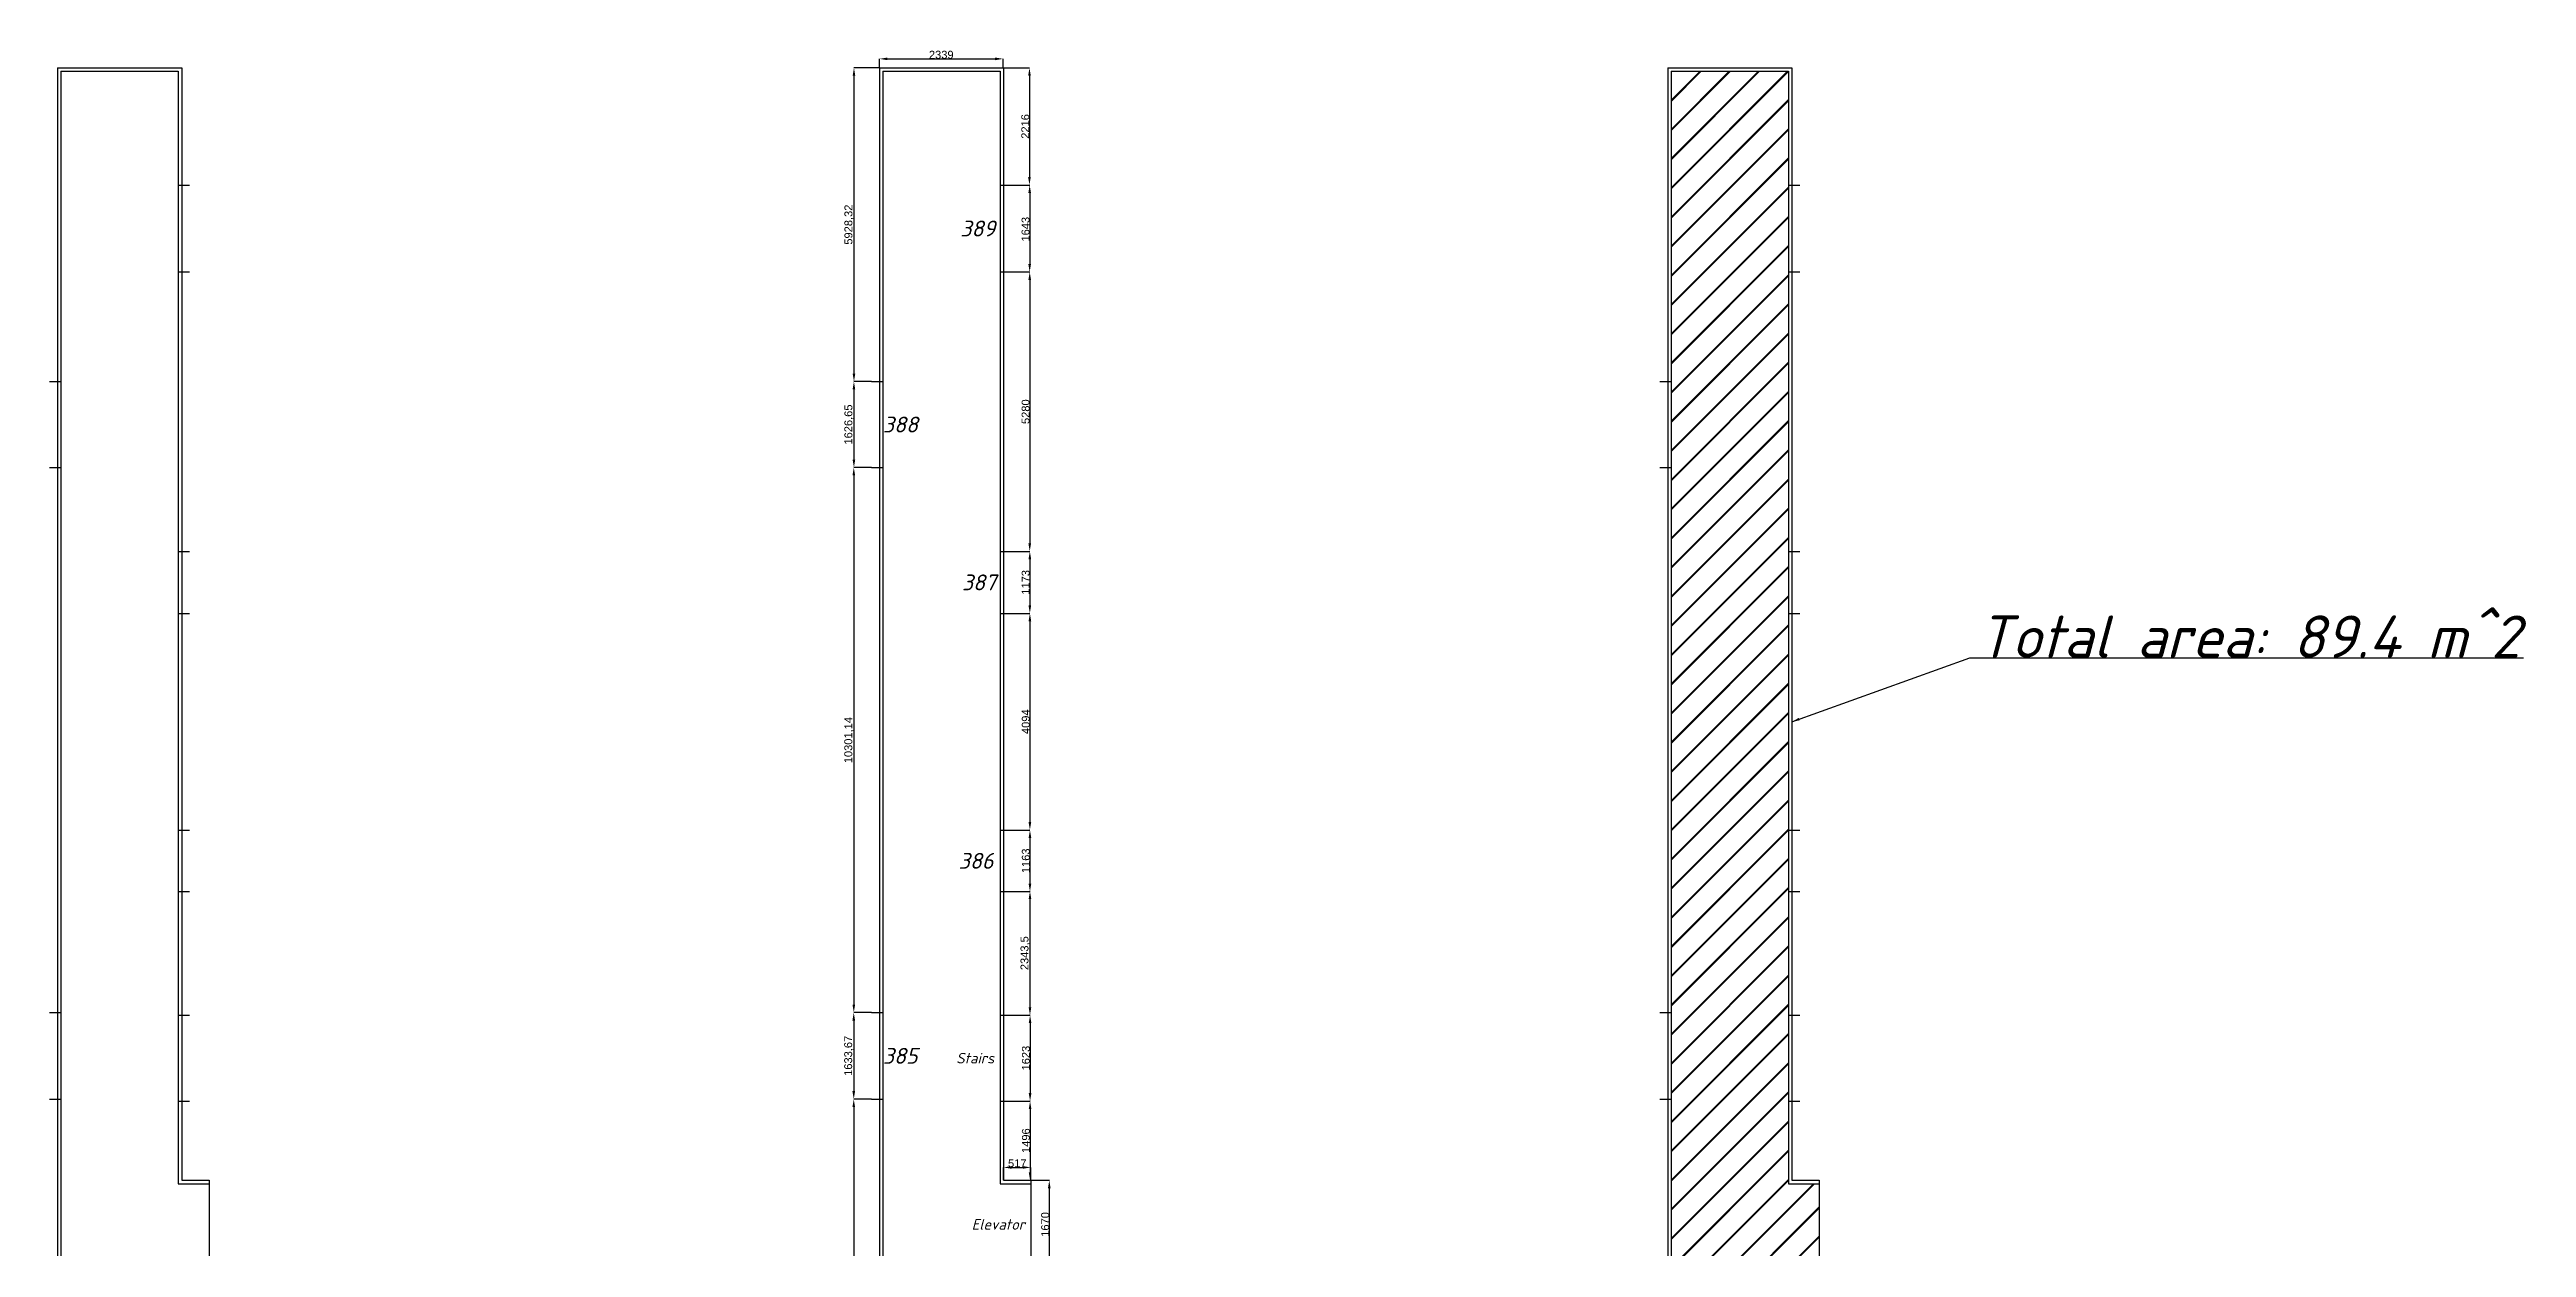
# Model space of a CAD drawing. Header units: millimetres. Extents: x 0 to 135706, y 0 to 79429.
# Drawn here: x 81998 to 128841, y 56722 to 79361 of the extents above; entities that cross this region are included whole.
import ezdxf
from ezdxf.enums import TextEntityAlignment as Align

# ---------------------------------------------------------------- set-up
doc = ezdxf.new("R2010")
doc.units = ezdxf.units.MM
doc.styles.add('GOST', font='ISOCPEUI.TTF')
doc.styles.get("Standard").update_dxf_attribs({"font": 'Arial.ttf'})
doc.dimstyles.new('Copy of ISO-25', dxfattribs={"dimtxt": 150, "dimasz": 150, "dimexe": 1.25, "dimexo": 0.625, "dimtad": 1, "dimtoh": 1, "dimtxsty": 'Standard', "dimcen": 2.5, "dimadec": 0, "dimazin": 0, "dimtfac": 1, "dimtmove": 0, "dimatfit": 3, "dimfxl": 1, "dimarcsym": 0})

# ---------------------------------------------------------------- blocks, each defined once
blk = doc.blocks.new('*D354')
at = {"color": 0, "lineweight": -2, "transparency": 16777216}
for p, q in [((97692, 79017), (97692, 79186)), ((97842, 79185), (99881, 79185)), ((100031, 79017), (100031, 79186))]:
    blk.add_line(p, q, dxfattribs=at)
at = {"color": 0, "transparency": 16777216}
for points in [[(97842, 79210), (97842, 79160), (97692, 79185)], [(99881, 79210), (99881, 79160), (100031, 79185)]]:
    blk.add_solid(points, dxfattribs=at)
at = {"layer": 'Defpoints', "color": 0, "transparency": 16777216}
for p in [(100031, 79185), (97692, 79016), (100031, 79016)]:
    blk.add_point(p, dxfattribs=at)
at = {"color": 0, "transparency": 16777216, "insert": (98862, 79262), "char_height": 150, "attachment_point": 5}
blk.add_mtext('2339', dxfattribs=at)
blk = doc.blocks.new('*D355')
at = {"color": 0, "lineweight": -2, "transparency": 16777216}
for p, q in [((100042, 79016), (100531, 79016)), ((100530, 78866), (100530, 76950)), ((100192, 76800), (100531, 76800))]:
    blk.add_line(p, q, dxfattribs=at)
at = {"color": 0, "transparency": 16777216}
for points in [[(100505, 78866), (100555, 78866), (100530, 79016)], [(100505, 76950), (100555, 76950), (100530, 76800)]]:
    blk.add_solid(points, dxfattribs=at)
at = {"layer": 'Defpoints', "color": 0, "transparency": 16777216}
for p in [(100041, 79016), (100191, 76800), (100530, 76800)]:
    blk.add_point(p, dxfattribs=at)
at = {"color": 0, "transparency": 16777216, "insert": (100452, 77908), "char_height": 150, "attachment_point": 5, "rotation": 90}
blk.add_mtext('2216', dxfattribs=at)
blk = doc.blocks.new('*D356')
at = {"color": 0, "lineweight": -2, "transparency": 16777216}
for p, q in [((100190, 76800), (100535, 76800)), ((100534, 76650), (100534, 75307)), ((100190, 75157), (100535, 75157))]:
    blk.add_line(p, q, dxfattribs=at)
at = {"color": 0, "transparency": 16777216}
for points in [[(100509, 76650), (100559, 76650), (100534, 76800)], [(100509, 75307), (100559, 75307), (100534, 75157)]]:
    blk.add_solid(points, dxfattribs=at)
at = {"layer": 'Defpoints', "color": 0, "transparency": 16777216}
for p in [(100190, 76800), (100190, 75157), (100534, 75157)]:
    blk.add_point(p, dxfattribs=at)
at = {"color": 0, "transparency": 16777216, "insert": (100457, 75965), "char_height": 150, "attachment_point": 5, "rotation": 90}
blk.add_mtext('1643', dxfattribs=at)
blk = doc.blocks.new('*D357')
at = {"color": 0, "lineweight": -2, "transparency": 16777216}
for p, q in [((100535, 75157), (100534, 75157)), ((100535, 75007), (100535, 70027)), ((100192, 69877), (100537, 69877))]:
    blk.add_line(p, q, dxfattribs=at)
at = {"color": 0, "transparency": 16777216}
for points in [[(100510, 75007), (100560, 75007), (100535, 75157)], [(100510, 70027), (100560, 70027), (100535, 69877)]]:
    blk.add_solid(points, dxfattribs=at)
at = {"layer": 'Defpoints', "color": 0, "transparency": 16777216}
for p in [(100535, 75157), (100191, 69877), (100535, 69877)]:
    blk.add_point(p, dxfattribs=at)
at = {"color": 0, "transparency": 16777216, "insert": (100458, 72517), "char_height": 150, "attachment_point": 5, "rotation": 90}
blk.add_mtext('5280', dxfattribs=at)
blk = doc.blocks.new('*D358')
at = {"color": 0, "lineweight": -2, "transparency": 16777216}
for p, q in [((100536, 69877), (100535, 69877)), ((100537, 69727), (100537, 68854)), ((100192, 68704), (100538, 68704))]:
    blk.add_line(p, q, dxfattribs=at)
at = {"color": 0, "transparency": 16777216}
for points in [[(100512, 69727), (100562, 69727), (100537, 69877)], [(100512, 68854), (100562, 68854), (100537, 68704)]]:
    blk.add_solid(points, dxfattribs=at)
at = {"layer": 'Defpoints', "color": 0, "transparency": 16777216}
for p in [(100537, 69877), (100191, 68704), (100537, 68704)]:
    blk.add_point(p, dxfattribs=at)
at = {"color": 0, "transparency": 16777216, "insert": (100459, 69291), "char_height": 150, "attachment_point": 5, "rotation": 90}
blk.add_mtext('1173', dxfattribs=at)
blk = doc.blocks.new('*D359')
at = {"color": 0, "lineweight": -2, "transparency": 16777216}
for p, q in [((100537, 68704), (100537, 68704)), ((100538, 68554), (100538, 64760)), ((100192, 64610), (100539, 64610))]:
    blk.add_line(p, q, dxfattribs=at)
at = {"color": 0, "transparency": 16777216}
for points in [[(100513, 68554), (100563, 68554), (100538, 68704)], [(100513, 64760), (100563, 64760), (100538, 64610)]]:
    blk.add_solid(points, dxfattribs=at)
at = {"layer": 'Defpoints', "color": 0, "transparency": 16777216}
for p in [(100538, 68704), (100191, 64610), (100538, 64610)]:
    blk.add_point(p, dxfattribs=at)
at = {"color": 0, "transparency": 16777216, "insert": (100461, 66657), "char_height": 150, "attachment_point": 5, "rotation": 90}
blk.add_mtext('4094', dxfattribs=at)
blk = doc.blocks.new('*D360')
at = {"color": 0, "lineweight": -2, "transparency": 16777216}
for p, q in [((100539, 64610), (100540, 64610)), ((100539, 64460), (100539, 63597)), ((100192, 63447), (100540, 63447))]:
    blk.add_line(p, q, dxfattribs=at)
at = {"color": 0, "transparency": 16777216}
for points in [[(100514, 64460), (100564, 64460), (100539, 64610)], [(100514, 63597), (100564, 63597), (100539, 63447)]]:
    blk.add_solid(points, dxfattribs=at)
at = {"layer": 'Defpoints', "color": 0, "transparency": 16777216}
for p in [(100538, 64610), (100191, 63447), (100539, 63447)]:
    blk.add_point(p, dxfattribs=at)
at = {"color": 0, "transparency": 16777216, "insert": (100462, 64029), "char_height": 150, "attachment_point": 5, "rotation": 90}
blk.add_mtext('1163', dxfattribs=at)
blk = doc.blocks.new('*D361')
at = {"color": 0, "lineweight": -2, "transparency": 16777216}
for p, q in [((100539, 63455), (100542, 63455)), ((100540, 63305), (100540, 61261)), ((100192, 61111), (100542, 61111))]:
    blk.add_line(p, q, dxfattribs=at)
at = {"color": 0, "transparency": 16777216}
for points in [[(100515, 63305), (100565, 63305), (100540, 63455)], [(100515, 61261), (100565, 61261), (100540, 61111)]]:
    blk.add_solid(points, dxfattribs=at)
at = {"layer": 'Defpoints', "color": 0, "transparency": 16777216}
for p in [(100538, 63455), (100191, 61111), (100540, 61111)]:
    blk.add_point(p, dxfattribs=at)
at = {"color": 0, "transparency": 16777216, "insert": (100450, 62283), "char_height": 150, "attachment_point": 5, "rotation": 90}
blk.add_mtext('2343,5', dxfattribs=at)
blk = doc.blocks.new('*D362')
at = {"color": 0, "lineweight": -2, "transparency": 16777216}
for p, q in [((100541, 61111), (100540, 61111)), ((100542, 60961), (100542, 59638)), ((100192, 59488), (100543, 59488))]:
    blk.add_line(p, q, dxfattribs=at)
at = {"color": 0, "transparency": 16777216}
for points in [[(100517, 60961), (100567, 60961), (100542, 61111)], [(100517, 59638), (100567, 59638), (100542, 59488)]]:
    blk.add_solid(points, dxfattribs=at)
at = {"layer": 'Defpoints', "color": 0, "transparency": 16777216}
for p in [(100542, 61111), (100191, 59488), (100542, 59488)]:
    blk.add_point(p, dxfattribs=at)
at = {"color": 0, "transparency": 16777216, "insert": (100464, 60300), "char_height": 150, "attachment_point": 5, "rotation": 90}
blk.add_mtext('1623', dxfattribs=at)
blk = doc.blocks.new('*D363')
at = {"color": 0, "lineweight": -2, "transparency": 16777216}
for p, q in [((100541, 59488), (100540, 59488)), ((100542, 59338), (100542, 58142)), ((100042, 57992), (100543, 57992))]:
    blk.add_line(p, q, dxfattribs=at)
at = {"color": 0, "transparency": 16777216}
for points in [[(100517, 59338), (100567, 59338), (100542, 59488)], [(100517, 58142), (100567, 58142), (100542, 57992)]]:
    blk.add_solid(points, dxfattribs=at)
at = {"layer": 'Defpoints', "color": 0, "transparency": 16777216}
for p in [(100542, 59488), (100041, 57992), (100542, 57992)]:
    blk.add_point(p, dxfattribs=at)
at = {"color": 0, "transparency": 16777216, "insert": (100464, 58740), "char_height": 150, "attachment_point": 5, "rotation": 90}
blk.add_mtext('1496', dxfattribs=at)
blk = doc.blocks.new('*D364')
at = {"color": 0, "lineweight": -2, "transparency": 16777216}
for p, q in [((100041, 57993), (100041, 58235)), ((100191, 58234), (100408, 58234)), ((100558, 57993), (100558, 58235))]:
    blk.add_line(p, q, dxfattribs=at)
at = {"color": 0, "transparency": 16777216}
for points in [[(100191, 58259), (100191, 58209), (100041, 58234)], [(100408, 58259), (100408, 58209), (100558, 58234)]]:
    blk.add_solid(points, dxfattribs=at)
at = {"layer": 'Defpoints', "color": 0, "transparency": 16777216}
for p in [(100558, 58234), (100041, 57992), (100558, 57992)]:
    blk.add_point(p, dxfattribs=at)
at = {"color": 0, "transparency": 16777216, "insert": (100300, 58311), "char_height": 150, "attachment_point": 5}
blk.add_mtext('517', dxfattribs=at)
blk = doc.blocks.new('*D365')
at = {"color": 0, "lineweight": -2, "transparency": 16777216}
for p, q in [((100559, 57992), (100907, 57992)), ((100905, 57842), (100905, 56472)), ((100559, 56322), (100907, 56322))]:
    blk.add_line(p, q, dxfattribs=at)
at = {"color": 0, "transparency": 16777216}
for points in [[(100880, 57842), (100930, 57842), (100905, 57992)], [(100880, 56472), (100930, 56472), (100905, 56322)]]:
    blk.add_solid(points, dxfattribs=at)
at = {"layer": 'Defpoints', "color": 0, "transparency": 16777216}
for p in [(100558, 57992), (100558, 56322), (100905, 56322)]:
    blk.add_point(p, dxfattribs=at)
at = {"color": 0, "transparency": 16777216, "insert": (100828, 57157), "char_height": 150, "attachment_point": 5, "rotation": 90}
blk.add_mtext('1670', dxfattribs=at)
blk = doc.blocks.new('*D377')
at = {"color": 0, "lineweight": -2, "transparency": 16777216}
for p, q in [((97691, 79016), (97210, 79016)), ((97211, 78866), (97211, 73238)), ((97541, 73088), (97210, 73088))]:
    blk.add_line(p, q, dxfattribs=at)
at = {"color": 0, "transparency": 16777216}
for points in [[(97186, 78866), (97236, 78866), (97211, 79016)], [(97186, 73238), (97236, 73238), (97211, 73088)]]:
    blk.add_solid(points, dxfattribs=at)
at = {"layer": 'Defpoints', "color": 0, "transparency": 16777216}
for p in [(97692, 79016), (97211, 73088), (97542, 73088)]:
    blk.add_point(p, dxfattribs=at)
at = {"color": 0, "transparency": 16777216, "insert": (97120, 76052), "char_height": 150, "attachment_point": 5, "rotation": 90}
blk.add_mtext('5928,32', dxfattribs=at)
blk = doc.blocks.new('*D378')
at = {"color": 0, "lineweight": -2, "transparency": 16777216}
for p, q in [((97210, 73088), (97208, 73088)), ((97210, 72938), (97210, 71611)), ((97541, 71461), (97208, 71461))]:
    blk.add_line(p, q, dxfattribs=at)
at = {"color": 0, "transparency": 16777216}
for points in [[(97185, 72938), (97235, 72938), (97210, 73088)], [(97185, 71611), (97235, 71611), (97210, 71461)]]:
    blk.add_solid(points, dxfattribs=at)
at = {"layer": 'Defpoints', "color": 0, "transparency": 16777216}
for p in [(97211, 73088), (97210, 71461), (97542, 71461)]:
    blk.add_point(p, dxfattribs=at)
at = {"color": 0, "transparency": 16777216, "insert": (97119, 72274), "char_height": 150, "attachment_point": 5, "rotation": 90}
blk.add_mtext('1626,65', dxfattribs=at)
blk = doc.blocks.new('*D379')
at = {"color": 0, "lineweight": -2, "transparency": 16777216}
for p, q in [((97209, 71461), (97207, 71461)), ((97208, 71311), (97208, 61310)), ((97541, 61160), (97207, 61160))]:
    blk.add_line(p, q, dxfattribs=at)
at = {"color": 0, "transparency": 16777216}
for points in [[(97183, 71311), (97233, 71311), (97208, 71461)], [(97183, 61310), (97233, 61310), (97208, 61160)]]:
    blk.add_solid(points, dxfattribs=at)
at = {"layer": 'Defpoints', "color": 0, "transparency": 16777216}
for p in [(97210, 71461), (97208, 61160), (97542, 61160)]:
    blk.add_point(p, dxfattribs=at)
at = {"color": 0, "transparency": 16777216, "insert": (97118, 66310), "char_height": 150, "attachment_point": 5, "rotation": 90}
blk.add_mtext('10301,14', dxfattribs=at)
blk = doc.blocks.new('*D380')
at = {"color": 0, "lineweight": -2, "transparency": 16777216}
for p, q in [((97208, 61160), (97206, 61160)), ((97207, 61010), (97207, 59676)), ((97541, 59526), (97206, 59526))]:
    blk.add_line(p, q, dxfattribs=at)
at = {"color": 0, "transparency": 16777216}
for points in [[(97182, 61010), (97232, 61010), (97207, 61160)], [(97182, 59676), (97232, 59676), (97207, 59526)]]:
    blk.add_solid(points, dxfattribs=at)
at = {"layer": 'Defpoints', "color": 0, "transparency": 16777216}
for p in [(97208, 61160), (97207, 59526), (97542, 59526)]:
    blk.add_point(p, dxfattribs=at)
at = {"color": 0, "transparency": 16777216, "insert": (97116, 60343), "char_height": 150, "attachment_point": 5, "rotation": 90}
blk.add_mtext('1633,67', dxfattribs=at)
blk = doc.blocks.new('*D381')
at = {"color": 0, "lineweight": -2, "transparency": 16777216}
for p, q in [((97206, 59526), (97206, 59526)), ((97207, 59376), (97207, 49260)), ((97541, 49110), (97206, 49110))]:
    blk.add_line(p, q, dxfattribs=at)
at = {"color": 0, "transparency": 16777216}
for points in [[(97182, 59376), (97232, 59376), (97207, 59526)], [(97182, 49260), (97232, 49260), (97207, 49110)]]:
    blk.add_solid(points, dxfattribs=at)
at = {"layer": 'Defpoints', "color": 0, "transparency": 16777216}
for p in [(97207, 59526), (97207, 49110), (97542, 49110)]:
    blk.add_point(p, dxfattribs=at)
at = {"color": 0, "transparency": 16777216, "insert": (97116, 54318), "char_height": 150, "attachment_point": 5, "rotation": 90}
blk.add_mtext('10416,4', dxfattribs=at)

msp = doc.modelspace()

# ---------------------------------------------------------------- hatches: boundary and pattern name
h = msp.add_hatch()
h.set_pattern_fill('JIS_LC_8', color=3, scale=50)
h.set_pattern_definition([(45, (-137410.5, -143.88), (-275.77164, 275.77164), []), (45, (-137390.5, -143.88), (-275.77164, 275.77164), [])])
h.paths.add_polyline_path([(114922.263, 56387.018), (114987.263, 56387.018), (115466.263, 56387.018), (115466.263, 57927.018), (114884.263, 57927.018), (114884.263, 57992.018), (114884.263, 78951.018), (112665.263, 78951.018), (112665.263, 39448.018), (112953.263, 39448.018), (113123.263, 39448.018), (113123.263, 39315.518), (114413.263, 39315.518), (114413.263, 39448.018), (114583.263, 39448.018), (114922.263, 39448.018)])

# ---------------------------------------------------------------- linework, layer by layer
for p, q in [((82148.059, 79016.018), (84477.059, 79016.018)), ((82148.059, 79016.018), (82148.059, 73087.702)), ((82148.059, 79016.018), (82148.059, 78951.018)), ((82213.059, 78951.018), (84432.059, 78951.018)), ((82213.059, 78951.018), (82213.059, 39448.018)), ((84432.059, 78951.018), (84432.059, 57992.018)), ((84477.059, 79016.018), (84497.059, 79016.018)), ((84497.059, 79016.018), (84497.059, 76800.018)), ((112600.263, 79016.018), (114929.263, 79016.018)), ((112600.263, 79016.018), (112600.263, 73087.702)), ((112600.263, 79016.018), (112600.263, 78951.018)), ((112665.263, 78951.018), (114884.263, 78951.018)), ((112665.263, 78951.018), (112665.263, 39448.018)), ((114884.263, 78951.018), (114884.263, 57992.018)), ((114929.263, 79016.018), (114949.263, 79016.018)), ((114949.263, 79016.018), (114949.263, 76800.018)), ((84432.059, 76800.018), (84647.059, 76800.018)), ((84497.059, 76800.018), (84497.059, 75157.018)), ((114884.263, 76800.018), (115099.263, 76800.018)), ((114949.263, 76800.018), (114949.263, 75157.018)), ((84432.059, 75157.018), (84647.059, 75157.018)), ((84497.059, 75157.018), (84497.059, 69877.018)), ((114884.263, 75157.018), (115099.263, 75157.018)), ((114949.263, 75157.018), (114949.263, 69877.018)), ((81997.722, 73087.702), (82213.059, 73087.702)), ((82148.059, 73087.702), (82148.059, 71461.048)), ((112449.925, 73087.702), (112665.263, 73087.702)), ((112600.263, 73087.702), (112600.263, 71461.048)), ((81997.722, 71461.048), (82213.059, 71461.048)), ((82148.059, 71461.048), (82148.059, 61159.908)), ((112449.925, 71461.048), (112665.263, 71461.048)), ((112600.263, 71461.048), (112600.263, 61159.908)), ((84432.059, 69877.018), (84647.059, 69877.018)), ((84497.059, 69877.018), (84497.059, 68704.018)), ((114884.263, 69877.018), (115099.263, 69877.018)), ((114949.263, 69877.018), (114949.263, 68704.018)), ((84432.059, 68704.018), (84647.059, 68704.018)), ((84497.059, 68704.018), (84497.059, 64610.018)), ((114884.263, 68704.018), (115099.263, 68704.018)), ((114949.263, 68704.018), (114949.263, 64610.018)), ((84432.059, 64610.018), (84647.059, 64610.018)), ((84497.059, 64610.018), (84497.059, 63447.018)), ((114884.263, 64610.018), (115099.263, 64610.018)), ((114949.263, 64610.018), (114949.263, 63447.018)), ((84432.059, 63447.018), (84647.059, 63447.018)), ((84497.059, 63447.018), (84497.059, 61111.018)), ((114884.263, 63447.018), (115099.263, 63447.018)), ((114949.263, 63447.018), (114949.263, 61111.018)), ((81997.722, 61159.908), (82213.059, 61159.908)), ((82148.059, 61159.908), (82148.059, 59526.239)), ((84432.059, 61111.018), (84647.059, 61111.018)), ((84497.059, 61111.018), (84497.059, 59488.018)), ((112449.925, 61159.908), (112665.263, 61159.908)), ((112600.263, 61159.908), (112600.263, 59526.239)), ((114884.263, 61111.018), (115099.263, 61111.018)), ((114949.263, 61111.018), (114949.263, 59488.018)), ((81997.722, 59526.239), (82213.059, 59526.239)), ((82148.059, 59526.239), (82148.059, 49109.841)), ((112449.925, 59526.239), (112665.263, 59526.239)), ((112600.263, 59526.239), (112600.263, 49109.841)), ((84432.059, 59488.018), (84647.059, 59488.018)), ((84497.059, 59488.018), (84497.059, 57992.018)), ((114884.263, 59488.018), (115099.263, 59488.018)), ((114949.263, 59488.018), (114949.263, 57992.018)), ((84432.059, 57992.018), (84432.059, 57927.018)), ((84432.059, 57927.018), (85014.059, 57927.018)), ((84497.059, 57992.018), (85014.059, 57992.018)), ((85014.059, 57992.018), (85014.059, 56322.018)), ((114884.263, 57992.018), (114884.263, 57927.018)), ((114884.263, 57927.018), (115466.263, 57927.018)), ((114949.263, 57992.018), (115466.263, 57992.018)), ((115466.263, 57992.018), (115466.263, 56322.018))]:
    msp.add_line(p, q)
at = {"color": 5}
for p, q in [((97692.117, 79016.018), (100021.117, 79016.018)), ((97692.117, 79016.018), (97692.117, 73087.702)), ((97692.117, 79016.018), (97692.117, 78951.018)), ((97757.117, 78951.018), (99976.117, 78951.018)), ((97757.117, 78951.018), (97757.117, 73087.702)), ((99976.117, 78951.018), (99976.117, 76800.018)), ((100021.117, 79016.018), (100041.117, 79016.018)), ((100041.117, 79016.018), (100041.117, 76800.018)), ((99976.117, 75157.018), (99976.117, 69877.018)), ((100041.117, 75157.018), (100041.117, 69877.018)), ((97692.117, 71461.048), (97692.117, 61159.908)), ((97757.117, 71461.048), (97757.117, 61159.908)), ((99976.117, 68704.018), (99976.117, 64610.018)), ((100041.117, 68704.018), (100041.117, 64610.018)), ((99976.117, 63447.018), (99976.117, 61111.018)), ((100041.117, 63447.018), (100041.117, 61111.018)), ((97692.117, 59526.239), (97692.117, 49109.841)), ((97757.117, 59526.239), (97757.117, 49109.841)), ((99976.117, 59488.018), (99976.117, 57992.018)), ((100041.117, 59488.018), (100041.117, 57992.018)), ((99976.117, 57992.018), (99976.117, 57927.018)), ((99976.117, 57927.018), (100558.117, 57927.018)), ((100041.117, 57992.018), (100558.117, 57992.018))]:
    msp.add_line(p, q, dxfattribs=at)
at = {"color": 1}
for p, q in [((99976.117, 76800.018), (100191.117, 76800.018)), ((99976.117, 76800.018), (99976.117, 75157.018)), ((100041.117, 76800.018), (100041.117, 75157.018)), ((99976.117, 75157.018), (100191.117, 75157.018)), ((97541.779, 73087.702), (97757.117, 73087.702)), ((97692.117, 73087.702), (97692.117, 71461.048)), ((97757.117, 73087.702), (97757.117, 71461.048)), ((97541.779, 71461.048), (97757.117, 71461.048)), ((99976.117, 69877.018), (100191.117, 69877.018)), ((99976.117, 69877.018), (99976.117, 68704.018)), ((100041.117, 69877.018), (100041.117, 68704.018)), ((99976.117, 68704.018), (100191.117, 68704.018)), ((99976.117, 64610.018), (100191.117, 64610.018)), ((99976.117, 64610.018), (99976.117, 63447.018)), ((100041.117, 64610.018), (100041.117, 63447.018)), ((99976.117, 63447.018), (100191.117, 63447.018)), ((97541.779, 61159.908), (97757.117, 61159.908)), ((97692.117, 61159.908), (97692.117, 59526.239)), ((97757.117, 61159.908), (97757.117, 59526.239)), ((99976.117, 61111.018), (100191.117, 61111.018)), ((99976.117, 61111.018), (99976.117, 59488.018)), ((100041.117, 61111.018), (100041.117, 59488.018)), ((97541.779, 59526.239), (97757.117, 59526.239)), ((99976.117, 59488.018), (100191.117, 59488.018)), ((100558.117, 57992.018), (100558.117, 56322.018))]:
    msp.add_line(p, q, dxfattribs=at)

# ---------------------------------------------------------------- texts
at = {"style": 'GOST'}
for s, height, p in [('389', 300, (99881.86, 75978.518)), ('387', 300, (99900.126, 69290.518)), ('386', 300, (99847.181, 64028.518)), ('Stairs', 200, (99865.52, 60299.518)), ('Elevator', 200, (100447.526, 57157.018))]:
    msp.add_text(s, height=height, dxfattribs=at).set_placement(p, align=Align.MIDDLE_RIGHT)
for s, p in [('388', (97757.117, 72274.375)), ('385', (97757.117, 60343.074))]:
    msp.add_text(s, height=300, dxfattribs=at).set_placement(p, align=Align.MIDDLE_LEFT)
at = {"insert": (118467.513, 67865.459), "char_height": 800, "attachment_point": 7, "style": 'GOST'}
msp.add_mtext('Total area: 89.4 m^ 2', dxfattribs=at)

# ---------------------------------------------------------------- dimensions: what is measured, and where the dimension line sits
for base, p1, p2, picture, middle in [((100031.117, 79184.897), (97692.117, 79016.018), (100031.117, 79016.018), '*D354', (98861.617, 79262.159)), ((100558.117, 58234.178), (100041.117, 57992.018), (100558.117, 57992.018), '*D364', (100299.617, 58311.389))]:
    dim = msp.add_linear_dim(base=base, p1=p1, p2=p2, dimstyle='Copy of ISO-25')
    dim.commit()
    dim.dimension.update_dxf_attribs({"geometry": picture, "text_midpoint": middle})
for base, p1, p2, picture, middle in [((97210.829, 73087.702), (97692.117, 79016.018), (97541.779, 73087.702), '*D377', (97120.061, 76051.86)), ((100535.4, 69877.018), (100535.4, 75157.018), (100191.117, 69877.018), '*D357', (100458.189, 72517.018)), ((97209.579, 71461.048), (97210.829, 73087.702), (97541.779, 71461.048), '*D378', (97118.811, 72274.375)), ((97208.329, 61159.908), (97209.579, 71461.048), (97541.779, 61159.908), '*D379', (97117.561, 66310.478)), ((100536.65, 68704.018), (100536.65, 69877.018), (100191.117, 68704.018), '*D358', (100459.388, 69290.518)), ((100537.9, 64610.018), (100537.9, 68704.018), (100191.117, 64610.018), '*D359', (100460.689, 66657.018)), ((100539.15, 63447.018), (100537.9, 64610.018), (100191.117, 63447.018), '*D360', (100461.888, 64028.518)), ((100540.4, 61111.018), (100537.9, 63454.518), (100191.117, 61111.018), '*D361', (100449.632, 62282.768)), ((97207.079, 59526.239), (97208.329, 61159.908), (97541.779, 59526.239), '*D380', (97116.311, 60343.074)), ((100541.65, 59488.018), (100541.65, 61111.018), (100191.117, 59488.018), '*D362', (100464.388, 60299.518)), ((97207.079, 49109.841), (97207.079, 59526.239), (97541.779, 49109.841), '*D381', (97116.311, 54318.04)), ((100541.65, 57992.018), (100541.65, 59488.018), (100041.117, 57992.018), '*D363', (100464.439, 58740.018)), ((100905.473, 56322.018), (100558.117, 57992.018), (100558.117, 56322.018), '*D365', (100828.262, 57157.018))]:
    dim = msp.add_linear_dim(base=base, p1=p1, p2=p2, angle=90, dimstyle='Copy of ISO-25')
    dim.commit()
    dim.dimension.update_dxf_attribs({"geometry": picture, "text_midpoint": middle})
for base, p1, p2, picture, middle in [((100529.614, 76800.018), (100041.117, 79016.018), (100191.117, 76800.018), '*D355', (100529.614, 77908.018)), ((100534.15, 75157.018), (100189.867, 76800.018), (100189.867, 75157.018), '*D356', (100534.15, 75964.511))]:
    dim = msp.add_linear_dim(base=base, p1=p1, p2=p2, angle=90, dimstyle='Copy of ISO-25')
    dim.commit()
    dim.dimension.update_dxf_attribs({"geometry": picture, "text_midpoint": middle, "dimtype": 160})

# ---------------------------------------------------------------- leaders
at = {"annotation_type": 0, "has_hookline": 1, "hookline_direction": 0, "text_width": 10316.364}
msp.add_leader([(114949.263, 66657.018), (118316.888, 67864.834), (118466.888, 67864.834)], dimstyle='Copy of ISO-25', dxfattribs=at)

doc.saveas('drawing.dxf')
